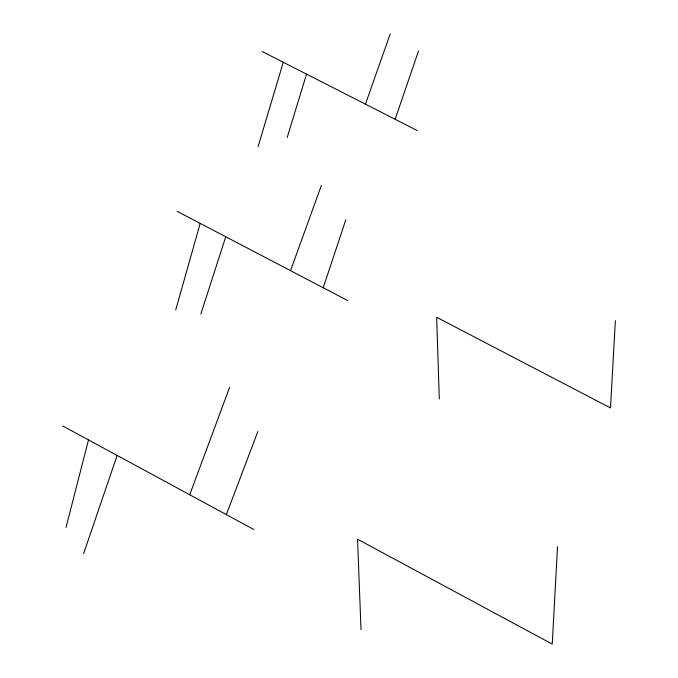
<?xml version="1.0" encoding="UTF-8"?>
<svg xmlns="http://www.w3.org/2000/svg" width="678" height="678" viewBox="0 0 678 678"><rect width="100%" height="100%" fill="white"/><g stroke="black" fill="none" stroke-linecap="round" stroke-linejoin="round"><path stroke-width="1.02" d="M557.519 546.68L552.256 644.1L357.543 539.205L361.01 629.599M615.37 320.677L610.505 407.936L436.64 317.287L439.302 398.935M66.054 527.357L88.496 439.92M175.746 309.897L200.179 223.376M258.072 146.685L283.268 62.274M287.209 137.456L306.532 74.131M200.858 313.965L225.749 236.749M323.203 287.752L345.822 219.714M83.631 553.595L117.124 455.43M395.121 119.294L418.563 50.842M365.434 104.158L390.214 33.9M290.531 270.658L321.372 185.408M189.713 494.762L229.689 387.18M226.35 514.61L257.852 431.522M262.242 51.553L417.216 130.557M177.077 211.282L347.526 300.481M62.63 425.911L253.648 529.399"/></g></svg>
